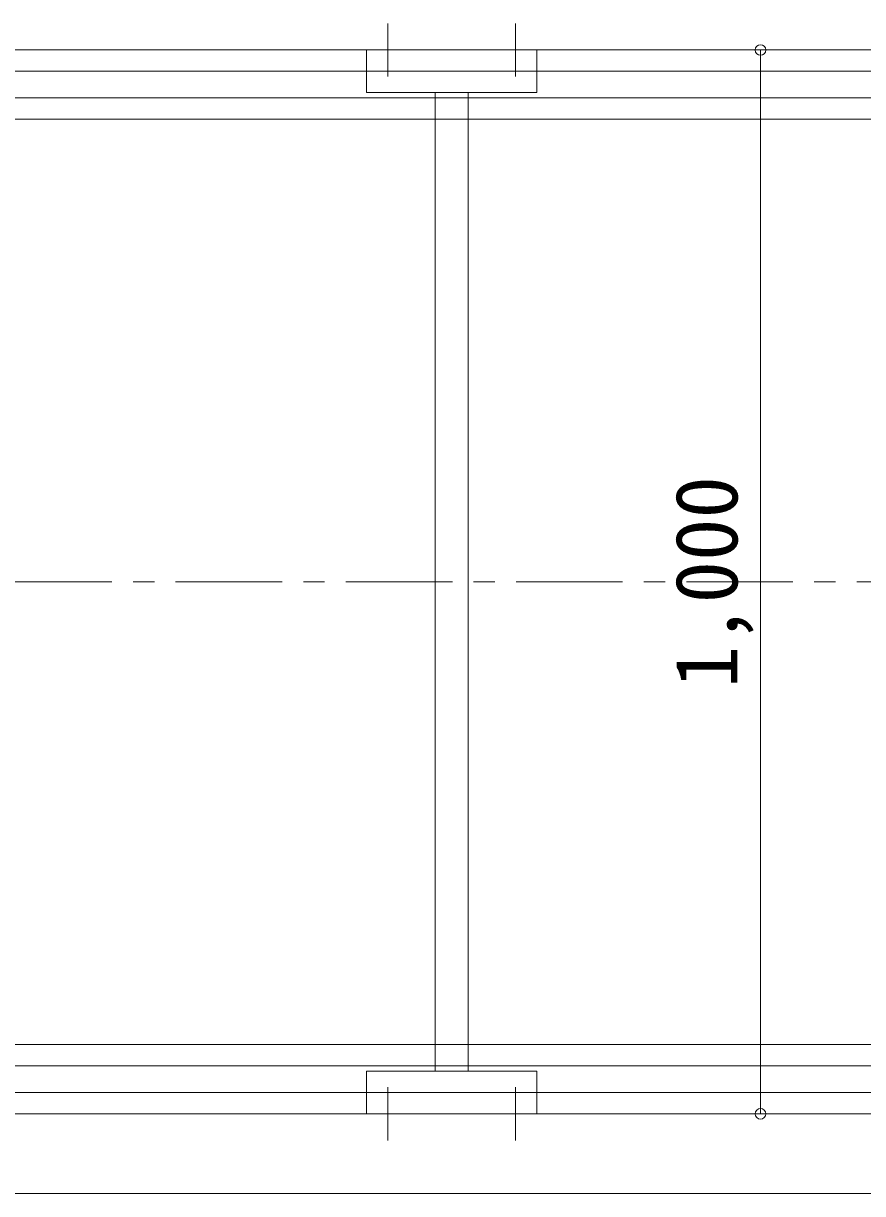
# Model space of a CAD drawing. Units: millimetres, scale not verified. Extents: x -4557 to 13863, y -3693 to 5631.
# Drawn here: x -231 to 558, y 2193 to 3293 of the extents above; entities that cross this region are included whole.
import ezdxf
from ezdxf.enums import TextEntityAlignment as Align

# ---------------------------------------------------------------- set-up
doc = ezdxf.new("R2010")
doc.units = ezdxf.units.MM
doc.header["$LTSCALE"] = 20
doc.header["$PDMODE"] = 32
doc.header["$PDSIZE"] = 10
doc.linetypes.add('CHAIN1', pattern=[8, 5, -1, 1, -1])
for name, color, linetype, lineweight in [('0-D_外形線', 5, 'Continuous', 18), ('0-F_寸法線', 7, 'Continuous', 18), ('1-0_中心線', 1, 'CHAIN1', 18)]:
    doc.layers.add(name, color=color, linetype=linetype, lineweight=lineweight)
doc.styles.add('ＭＳ ゴシック', font='')
doc.styles.get('ＭＳ ゴシック').set_extended_font_data('MS Gothic')

msp = doc.modelspace()

# ---------------------------------------------------------------- linework, layer by layer
at = {"layer": '0-D_外形線', "color": 4, "lineweight": 9}
for p, q in [((111.59, 3293.29), (111.59, 3243.29)), ((231.59, 3293.29), (231.59, 3243.29)), ((91.59, 3268.29), (251.59, 3268.29)), ((91.59, 3228.29), (91.59, 3268.29)), ((91.59, 3268.29), (251.59, 3268.29)), ((251.59, 3228.29), (251.59, 3268.29)), ((91.59, 3228.29), (251.59, 3228.29)), ((156.09, 2308.29), (156.09, 3228.29)), ((187.09, 2308.29), (187.09, 3228.29)), ((91.59, 2268.29), (91.59, 2308.29)), ((91.59, 2308.29), (251.59, 2308.29)), ((251.59, 2268.29), (251.59, 2308.29)), ((111.59, 2243.29), (111.59, 2293.29)), ((231.59, 2243.29), (231.59, 2293.29)), ((91.59, 2268.29), (251.59, 2268.29)), ((-203.41, 2193.29), (-903.41, 2193.29)), ((-203.41, 2193.29), (521.59, 2193.29)), ((521.59, 2193.29), (1246.59, 2193.29))]:
    msp.add_line(p, q, dxfattribs=at)
at = {"layer": '0-D_外形線'}
for p, q in [((-978.41, 3268.29), (521.59, 3268.29)), ((2021.59, 3268.29), (521.59, 3268.29)), ((-973.91, 3248.29), (521.59, 3248.29)), ((2017.09, 3248.29), (521.59, 3248.29)), ((-973.91, 3223.29), (521.59, 3223.29)), ((2017.09, 3223.29), (521.59, 3223.29)), ((-973.91, 3203.29), (521.59, 3203.29)), ((2017.09, 3203.29), (521.59, 3203.29)), ((521.59, 2333.29), (-973.91, 2333.29)), ((521.59, 2333.29), (2017.09, 2333.29)), ((-973.91, 2313.29), (521.59, 2313.29)), ((2017.09, 2313.29), (521.59, 2313.29)), ((-973.91, 2288.29), (521.59, 2288.29)), ((2017.09, 2288.29), (521.59, 2288.29)), ((521.59, 2268.29), (2021.59, 2268.29))]:
    msp.add_line(p, q, dxfattribs=at)
msp.add_lwpolyline([(521.59, 2268.29), (-978.41, 2268.29), (-978.41, 3268.29)], dxfattribs=at)
at = {"layer": '0-F_寸法線'}
for p, q in [((382.26, 3268.29), (493.03, 3268.29)), ((461.78, 2268.29), (461.78, 3268.29)), ((461.78, 3205.79), (461.78, 2330.79)), ((382.26, 2268.29), (493.03, 2268.29))]:
    msp.add_line(p, q, dxfattribs=at)
for p in [(461.78, 3268.29), (461.78, 2268.29)]:
    msp.add_point(p, dxfattribs=at)
at = {"layer": '1-0_中心線'}
msp.add_line((2412.18, 2768.29), (-1235.41, 2768.29), dxfattribs=at)

# ---------------------------------------------------------------- texts
at = {"layer": '0-F_寸法線', "style": 'ＭＳ ゴシック'}
msp.add_text('1,000', height=58.65, rotation=90, dxfattribs=at).set_placement((457.7, 2668.29), align=Align.BOTTOM_LEFT)

doc.saveas('drawing.dxf')
